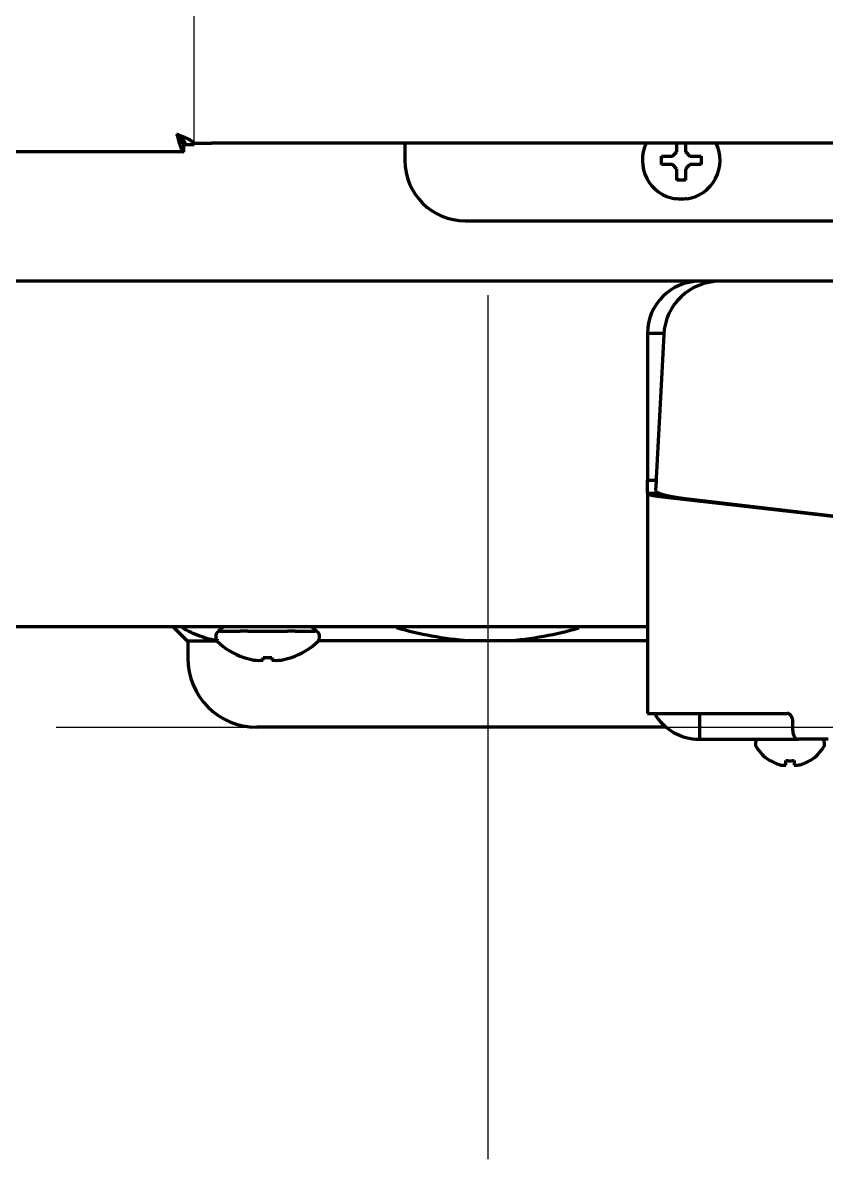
# Model space of a CAD drawing. Header units: inches. Extents: x -2405 to 7588, y 441 to 5654.
# Drawn here: x 2845.9 to 2939, y 2333.5 to 2465.1 of the extents above; entities that cross this region are included whole.
import ezdxf

# ---------------------------------------------------------------- set-up
doc = ezdxf.new("R2010")
doc.units = ezdxf.units.IN

# ---------------------------------------------------------------- blocks, each defined once
blk = doc.blocks.new('A$C29D5572B')
at = {"color": 1}
for p, q in [((0, 50), (0, -50)), ((-50, 0), (50, 0))]:
    blk.add_line(p, q, dxfattribs=at)
blk = doc.blocks.new('A$C0F8E2EAE')
blk.add_blockref('A$C29D5572B', (0, 0))

msp = doc.modelspace()

# ---------------------------------------------------------------- linework, layer by layer
msp.add_line((2865.78, 2451.13), (2865.78, 2648.03))
at = {"linetype": 'Continuous', "lineweight": 70}
for p, q in [((2864.58, 2450.13), (2864.58, 2451.13)), ((2865.78, 2450.93), (2864.78, 2450.93)), ((2865.78, 2451.13), (2865.78, 2450.93)), ((2865.78, 2451.13), (2867.78, 2451.13)), ((3033.78, 2451.13), (2867.78, 2451.13)), ((2890.18, 2451.13), (2890.18, 2449.13)), ((2864.58, 2450.13), (2316.98, 2450.13)), ((2922.18, 2446.83), (2921.68, 2446.83)), ((2922.68, 2446.83), (2922.18, 2446.83)), ((2897.17, 2442.13), (2947.18, 2442.13)), ((2957.18, 2435.13), (2222.38, 2435.13)), ((2918.28, 2429.13), (2918.28, 2412.13)), ((2918.28, 2429.13), (2920.17, 2429.13)), ((2920.16, 2428.97), (2919.89, 2423.86)), ((2919.89, 2423.86), (2919.29, 2412.33)), ((2919.29, 2412.33), (2919.27, 2412.05)), ((2918.28, 2412.13), (2918.28, 2412.1)), ((2918.28, 2412.13), (2919.28, 2412.13)), ((2918.28, 2410.62), (2918.28, 2412.1)), ((2919.27, 2412.05), (2919.21, 2410.94)), ((2918.28, 2410.62), (2919.57, 2410.62)), ((2918.28, 2410.62), (2918.28, 2385.13)), ((2919.68, 2410.24), (2945.74, 2407.24)), ((2919.68, 2410.24), (2921.01, 2410.24)), ((2922.63, 2410.01), (2945.99, 2407.27)), ((2918.27, 2395.13), (2604.92, 2395.13)), ((2863.36, 2395.13), (2864.96, 2393.53)), ((2869.18, 2395.13), (2868.61, 2394.63)), ((2879.94, 2394.63), (2879.37, 2395.13)), ((2868.28, 2394.13), (2868.28, 2393.84)), ((2868.61, 2394.63), (2868.71, 2394.63)), ((2868.8, 2394.63), (2868.71, 2394.63)), ((2868.8, 2394.63), (2871.09, 2394.63)), ((2871.18, 2394.63), (2871.09, 2394.63)), ((2871.8, 2394.63), (2871.18, 2394.63)), ((2871.98, 2394.63), (2871.8, 2394.63)), ((2871.98, 2394.63), (2876.57, 2394.63)), ((2876.75, 2394.63), (2876.57, 2394.63)), ((2877.37, 2394.63), (2876.75, 2394.63)), ((2877.46, 2394.63), (2877.37, 2394.63)), ((2877.46, 2394.63), (2879.75, 2394.63)), ((2879.84, 2394.63), (2879.75, 2394.63)), ((2879.94, 2394.63), (2879.84, 2394.63)), ((2880.28, 2393.84), (2880.28, 2394.13)), ((2864.96, 2393.53), (2868.61, 2393.53)), ((2865.03, 2393.53), (2865.03, 2391.53)), ((2897.63, 2393.53), (2880.17, 2393.53)), ((2899.78, 2393.53), (2897.63, 2393.53)), ((2901.92, 2393.53), (2899.78, 2393.53)), ((2918.27, 2393.53), (2901.92, 2393.53)), ((2871.53, 2391.6), (2871.53, 2391.59)), ((2873.78, 2391.29), (2873.78, 2391.6)), ((2874.78, 2391.6), (2874.78, 2391.29)), ((2877.03, 2391.6), (2877.03, 2391.59)), ((2918.28, 2385.13), (2919.68, 2385.13)), ((2919.68, 2385.13), (2934.46, 2385.13)), ((2924.28, 2385.13), (2924.28, 2382.13)), ((2920.42, 2383.53), (2873.03, 2383.53)), ((2935.11, 2383.13), (2935.11, 2384.13)), ((2924.28, 2382.13), (2924.98, 2382.13)), ((2924.98, 2382.13), (2935.75, 2382.13)), ((2939.19, 2382.13), (2935.75, 2382.13)), ((2930.78, 2381.73), (2930.78, 2381.53)), ((2938.78, 2381.53), (2938.78, 2381.73)), ((2932.48, 2379.65), (2932.48, 2379.68)), ((2937.08, 2379.68), (2937.08, 2379.65))]:
    msp.add_line(p, q, dxfattribs=at)
for centre, radius, start, end in [((2922.18, 2449.13), 4.5, 153.6114, 261.6763), ((2922.18, 2449.13), 4.5, 278.3237, 26.3886), ((2922.18, 2449.13), 2.25, 256.8825, 282.9488), ((2924.28, 2429.13), 6, 90, 180), ((2926.65, 2428.63), 6.5, 90, 177), ((2868.78, 2394.13), 0.5, 90, 180), ((2868.78, 2393.84), 0.5, 180, 226.2253), ((2879.78, 2394.13), 0.5, 0, 90), ((2879.78, 2393.84), 0.5, 313.7747, 0), ((2874.28, 2399.58), 8.45, 226.2253, 251.0075), ((2874.28, 2399.58), 8.45, 288.9925, 313.7747), ((2873.03, 2391.53), 8, 180, 270), ((2874.28, 2399.58), 8.44, 250.9729, 259.3378), ((2874.28, 2399.58), 7.99, 266.4122, 273.5878), ((2874.28, 2399.58), 8.44, 280.6622, 289.0271), ((2924.28, 2388.13), 6, 210, 270), ((2931.18, 2381.73), 0.4, 90, 180), ((2938.38, 2381.73), 0.4, 0, 90), ((2931.18, 2381.53), 0.4, 180, 210.3012), ((2934.97, 2383.75), 4.8, 210.3012, 238.6273), ((2934.58, 2383.75), 4.8, 301.3727, 329.6988), ((2938.38, 2381.53), 0.4, 329.6988, 0)]:
    msp.add_arc(centre, radius, start, end, dxfattribs=at)
for centre, major_axis, ratio, start_param, end_param in [((2897.18, 2449.13), (-4.95, -4.95), 0.999695, 5.497939, 7.068431), ((2934.23, 2410.94), (15.02, 0.01), 0.096833, 3.13646, 3.829238), ((2873.24, 2399.58), (0, -8.32), 0.707107, 6.192956, 6.373415), ((2875.31, 2399.58), (0, 8.32), 0.707107, 3.051363, 3.231822), ((2934.46, 2384.13), (0, -1), 0.642788, 1.570796, 3.141593), ((2935.75, 2383.13), (0, 1), 0.642788, 1.570796, 3.141593)]:
    msp.add_ellipse(centre, major_axis=major_axis, ratio=ratio, start_param=start_param, end_param=end_param, dxfattribs=at)
for points in [[(2865.78, 2450.93), (2865.78, 2450.94), (2865.77, 2450.97), (2865.76, 2451.01), (2865.75, 2451.05), (2865.73, 2451.09), (2865.7, 2451.13), (2865.67, 2451.18), (2865.63, 2451.22), (2865.59, 2451.26), (2865.54, 2451.3), (2865.49, 2451.34), (2865.43, 2451.38), (2865.37, 2451.42), (2865.3, 2451.47), (2865.23, 2451.51), (2865.15, 2451.55), (2865.07, 2451.59), (2864.99, 2451.63), (2864.9, 2451.67), (2864.81, 2451.71), (2864.71, 2451.76), (2864.62, 2451.8), (2864.52, 2451.84), (2864.41, 2451.88), (2864.31, 2451.92), (2864.21, 2451.96), (2864.1, 2452), (2863.99, 2452.05), (2863.88, 2452.09), (2863.81, 2452.11), (2863.78, 2452.13)], [(2863.78, 2452.13), (2863.78, 2452.11), (2863.8, 2452.08), (2863.83, 2452.02), (2863.86, 2451.97), (2863.88, 2451.92), (2863.91, 2451.87), (2863.94, 2451.82), (2863.96, 2451.77), (2863.99, 2451.72), (2864.02, 2451.67), (2864.04, 2451.63), (2864.07, 2451.58), (2864.1, 2451.54), (2864.12, 2451.5), (2864.15, 2451.46), (2864.18, 2451.42), (2864.2, 2451.38), (2864.23, 2451.35), (2864.26, 2451.32), (2864.28, 2451.29), (2864.31, 2451.26), (2864.34, 2451.24), (2864.36, 2451.21), (2864.39, 2451.19), (2864.42, 2451.18), (2864.44, 2451.16), (2864.47, 2451.15), (2864.5, 2451.14), (2864.52, 2451.13), (2864.55, 2451.13), (2864.57, 2451.13), (2864.58, 2451.13)], [(2863.78, 2452.13), (2863.78, 2452.09), (2863.8, 2452.02), (2863.83, 2451.92), (2863.86, 2451.81), (2863.88, 2451.71), (2863.91, 2451.61), (2863.94, 2451.51), (2863.96, 2451.41), (2863.99, 2451.31), (2864.02, 2451.22), (2864.04, 2451.13), (2864.07, 2451.04), (2864.1, 2450.95), (2864.12, 2450.87), (2864.15, 2450.79), (2864.18, 2450.71), (2864.2, 2450.64), (2864.23, 2450.57), (2864.26, 2450.51), (2864.28, 2450.45), (2864.31, 2450.4), (2864.34, 2450.35), (2864.36, 2450.3), (2864.39, 2450.26), (2864.42, 2450.22), (2864.44, 2450.2), (2864.47, 2450.17), (2864.5, 2450.15), (2864.52, 2450.14), (2864.55, 2450.13), (2864.57, 2450.13), (2864.58, 2450.13)], [(2864.78, 2450.93), (2864.78, 2450.94), (2864.77, 2450.97), (2864.77, 2451.01), (2864.76, 2451.05), (2864.75, 2451.09), (2864.74, 2451.13), (2864.72, 2451.18), (2864.7, 2451.22), (2864.68, 2451.26), (2864.66, 2451.3), (2864.63, 2451.34), (2864.6, 2451.38), (2864.57, 2451.42), (2864.54, 2451.47), (2864.5, 2451.51), (2864.46, 2451.55), (2864.42, 2451.59), (2864.38, 2451.63), (2864.34, 2451.67), (2864.29, 2451.71), (2864.24, 2451.76), (2864.2, 2451.8), (2864.15, 2451.84), (2864.09, 2451.88), (2864.04, 2451.92), (2863.99, 2451.96), (2863.94, 2452), (2863.88, 2452.05), (2863.83, 2452.09), (2863.79, 2452.11), (2863.78, 2452.13)], [(2919.88, 2448.63), (2919.88, 2448.79), (2919.88, 2449.13), (2919.88, 2449.46), (2919.88, 2449.63)], [(2921.18, 2449.63), (2921.2, 2449.65), (2921.25, 2449.71), (2921.33, 2449.78), (2921.4, 2449.85), (2921.47, 2449.92), (2921.54, 2449.99), (2921.61, 2450.06), (2921.65, 2450.1), (2921.68, 2450.13)], [(2922.68, 2450.13), (2922.7, 2450.1), (2922.75, 2450.06), (2922.82, 2449.99), (2922.89, 2449.91), (2922.96, 2449.84), (2923.03, 2449.77), (2923.1, 2449.7), (2923.15, 2449.65), (2923.18, 2449.63)], [(2923.18, 2449.63), (2923.23, 2449.63), (2923.34, 2449.63), (2923.5, 2449.63), (2923.66, 2449.63), (2923.81, 2449.63), (2923.97, 2449.63), (2924.12, 2449.63), (2924.29, 2449.63), (2924.41, 2449.63), (2924.48, 2449.63)], [(2924.48, 2449.63), (2924.48, 2449.46), (2924.48, 2449.13), (2924.48, 2448.79), (2924.48, 2448.63)], [(2921.18, 2448.63), (2921.12, 2448.63), (2921.01, 2448.63), (2920.85, 2448.63), (2920.69, 2448.63), (2920.54, 2448.63), (2920.39, 2448.63), (2920.23, 2448.63), (2920.06, 2448.63), (2919.94, 2448.63), (2919.88, 2448.63)], [(2921.68, 2448.13), (2921.65, 2448.15), (2921.6, 2448.2), (2921.53, 2448.27), (2921.46, 2448.34), (2921.39, 2448.41), (2921.32, 2448.48), (2921.25, 2448.56), (2921.2, 2448.6), (2921.18, 2448.63)], [(2923.18, 2448.63), (2923.15, 2448.6), (2923.1, 2448.55), (2923.02, 2448.48), (2922.95, 2448.41), (2922.88, 2448.34), (2922.81, 2448.27), (2922.74, 2448.2), (2922.7, 2448.15), (2922.68, 2448.13)], [(2922.68, 2448.13), (2922.68, 2448.07), (2922.68, 2447.97), (2922.68, 2447.8), (2922.68, 2447.65), (2922.68, 2447.49), (2922.68, 2447.34), (2922.68, 2447.18), (2922.68, 2447.02), (2922.68, 2446.89), (2922.68, 2446.83)], [(2918.28, 2410.62), (2918.28, 2410.61), (2918.28, 2410.59), (2918.29, 2410.57), (2918.32, 2410.55), (2918.35, 2410.52), (2918.4, 2410.5), (2918.45, 2410.47), (2918.52, 2410.45), (2918.59, 2410.43), (2918.68, 2410.41), (2918.77, 2410.38), (2918.88, 2410.36), (2918.99, 2410.34), (2919.11, 2410.32), (2919.24, 2410.3), (2919.38, 2410.28), (2919.52, 2410.26), (2919.63, 2410.25), (2919.68, 2410.24)], [(2934.28, 2379.13), (2934.28, 2379.15), (2934.28, 2379.18), (2934.28, 2379.23), (2934.28, 2379.28), (2934.28, 2379.34), (2934.28, 2379.41), (2934.28, 2379.48), (2934.28, 2379.57), (2934.28, 2379.64), (2934.28, 2379.68)], [(2934.28, 2379.68), (2934.44, 2379.66), (2934.78, 2379.64), (2935.11, 2379.66), (2935.28, 2379.68)], [(2935.78, 2379.13), (2935.83, 2379.15), (2935.94, 2379.18), (2936.1, 2379.23), (2936.26, 2379.28), (2936.41, 2379.34), (2936.57, 2379.41), (2936.72, 2379.48), (2936.89, 2379.57), (2937.01, 2379.64), (2937.08, 2379.68)], [(2933.78, 2379.13), (2933.8, 2379.13), (2933.85, 2379.12), (2933.92, 2379.12), (2933.99, 2379.12), (2934.06, 2379.12), (2934.13, 2379.12), (2934.2, 2379.12), (2934.25, 2379.13), (2934.28, 2379.13)], [(2935.28, 2379.13), (2935.3, 2379.13), (2935.35, 2379.12), (2935.43, 2379.12), (2935.5, 2379.12), (2935.57, 2379.12), (2935.64, 2379.12), (2935.71, 2379.12), (2935.75, 2379.13), (2935.78, 2379.13)]]:
    msp.add_open_spline(points, degree=3, dxfattribs=at)
for points, knots in [([(2921.68, 2450.13), (2921.68, 2450.18), (2921.68, 2450.29), (2921.68, 2450.45), (2921.68, 2450.61), (2921.68, 2450.77), (2921.68, 2450.92), (2921.68, 2451.04), (2921.68, 2451.11), (2921.68, 2451.13)], [0, 0, 0, 0, 0.157468, 0.314936, 0.472404, 0.629872, 0.78734, 0.944807, 1, 1, 1, 1]), ([(2922.68, 2451.15), (2922.68, 2451.03), (2922.68, 2450.92), (2922.68, 2450.69), (2922.68, 2450.58), (2922.68, 2450.36), (2922.68, 2450.24), (2922.68, 2450.13)], [0, 0, 0, 0, 0.351807, 0.351807, 0.675903, 0.675903, 1, 1, 1, 1]), ([(2919.88, 2449.63), (2920.08, 2449.63), (2920.29, 2449.63), (2920.61, 2449.63), (2920.72, 2449.63), (2920.95, 2449.63), (2921.06, 2449.63), (2921.18, 2449.63)], [0, 0, 0, 0, 0.5, 0.5, 0.75, 0.75, 1, 1, 1, 1]), ([(2921.68, 2446.83), (2921.68, 2447.03), (2921.68, 2447.24), (2921.68, 2447.57), (2921.68, 2447.68), (2921.68, 2447.9), (2921.68, 2448.01), (2921.68, 2448.13)], [0, 0, 0, 0, 0.5, 0.5, 0.75, 0.75, 1, 1, 1, 1]), ([(2924.48, 2448.63), (2924.27, 2448.63), (2924.06, 2448.63), (2923.74, 2448.63), (2923.63, 2448.63), (2923.4, 2448.63), (2923.29, 2448.63), (2923.18, 2448.63)], [0, 0, 0, 0, 0.5, 0.5, 0.75, 0.75, 1, 1, 1, 1]), ([(2922.83, 2444.68), (2922.72, 2444.66), (2922.61, 2444.65), (2922.39, 2444.63), (2922.18, 2444.62), (2921.96, 2444.63), (2921.74, 2444.65), (2921.63, 2444.66), (2921.52, 2444.68)], [0, 0, 0, 0, 0.25, 0.25, 0.5, 0.75, 0.75, 1, 1, 1, 1]), ([(2868.61, 2393.53), (2867.87, 2393.62), (2867.15, 2393.8), (2865.75, 2394.32), (2865.07, 2394.64), (2864.4, 2395.03)], [0, 0, 0, 0, 0.510693, 0.510693, 1, 1, 1, 1]), ([(2897.63, 2393.53), (2896.15, 2393.62), (2894.7, 2393.8), (2891.9, 2394.32), (2890.55, 2394.64), (2889.21, 2395.03)], [0, 0, 0, 0, 0.510676, 0.510676, 1, 1, 1, 1]), ([(2901.92, 2393.53), (2903.4, 2393.62), (2904.85, 2393.8), (2907.65, 2394.32), (2909, 2394.64), (2910.34, 2395.03)], [0, 0, 0, 0, 0.51066, 0.51066, 1, 1, 1, 1]), ([(2932.48, 2379.68), (2932.68, 2379.56), (2932.89, 2379.45), (2933.21, 2379.31), (2933.32, 2379.27), (2933.55, 2379.2), (2933.66, 2379.16), (2933.78, 2379.13)], [0, 0, 0, 0, 0.5, 0.5, 0.75, 0.75, 1, 1, 1, 1]), ([(2935.28, 2379.68), (2935.28, 2379.56), (2935.28, 2379.45), (2935.28, 2379.31), (2935.28, 2379.27), (2935.28, 2379.2), (2935.28, 2379.16), (2935.28, 2379.13)], [0, 0, 0, 0, 0.5, 0.5, 0.75, 0.75, 1, 1, 1, 1])]:
    msp.add_open_spline(points, degree=3, knots=knots, dxfattribs=at)

# ---------------------------------------------------------------- block references
msp.add_blockref('A$C0F8E2EAE', (2899.78, 2383.53))

doc.saveas('drawing.dxf')
